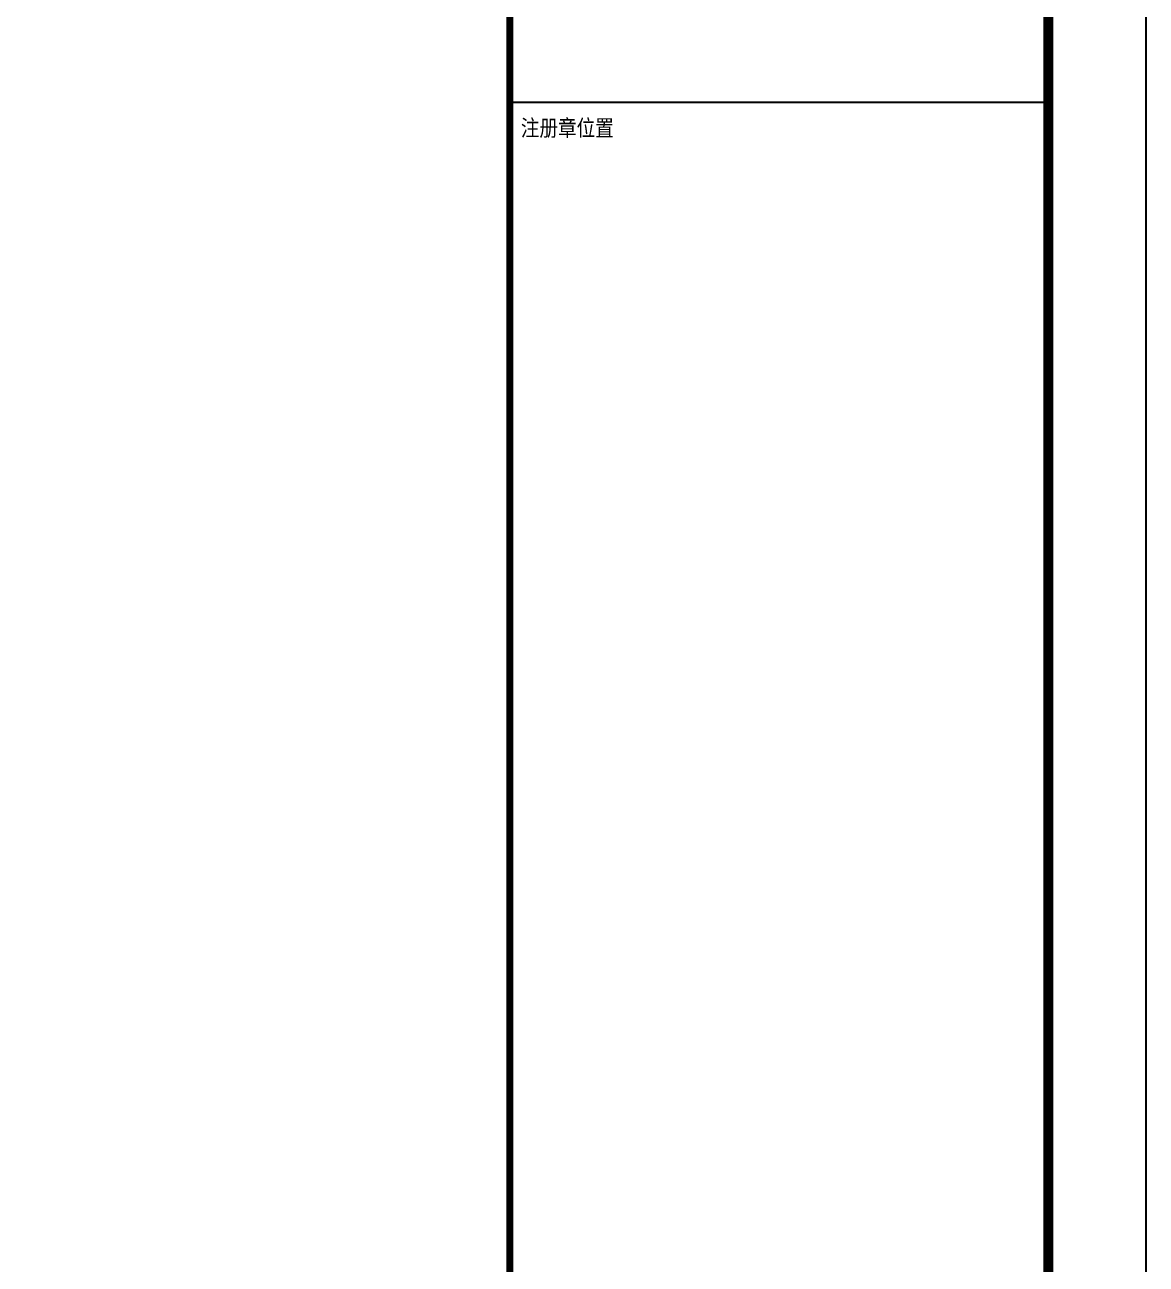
# Model space of a CAD drawing. Extents: x 1751103 to 2598738, y -609732 to 659428.
# Drawn here: x 2323712 to 2340895, y -220427 to -201437 of the extents above; entities that cross this region are included whole.
import ezdxf

# ---------------------------------------------------------------- set-up
doc = ezdxf.new("R2010")
doc.units = 0
doc.header["$LTSCALE"] = 1000
doc.header["$MEASUREMENT"] = 0
doc.layers.get('0').update_dxf_attribs({"linetype": 'CONTINUOUS'})
for name, color, linetype in [('PP-PM-TK', 7, 'CONTINUOUS'), ('PUB_TEXT', 7, 'CONTINUOUS'), ('PUB_TITLE', 4, 'CONTINUOUS')]:
    doc.layers.add(name, color=color, linetype=linetype)
doc.styles.add('TQ', font='txt.shx', dxfattribs={"width": 0.8, "bigfont": 'hztxt.shx'})

# ---------------------------------------------------------------- blocks, each defined once
blk = doc.blocks.new('得')
at = {"layer": 'PP-PM-TK', "color": 4}
blk.add_line((2331145, -202624), (2339395, -202624), dxfattribs=at)
at = {"layer": 'PP-PM-TK', "color": 4, "const_width": 105}
blk.add_lwpolyline([(2331145, -172580), (2331145, -258680)], dxfattribs=at)
at = {"layer": 'PUB_TEXT', "color": 2, "style": 'TQ'}
blk.add_text('注册章位置', height=285, dxfattribs=at).set_placement((2331312, -203169))

msp = doc.modelspace()

# ---------------------------------------------------------------- linework, layer by layer
at = {"layer": 'PUB_TITLE'}
msp.add_lwpolyline([(2088595, -260180), (2340895, -260180), (2340895, -171080), (2088595, -171080)], close=True, dxfattribs=at)
at = {"layer": 'PUB_TITLE', "const_width": 150}
msp.add_lwpolyline([(2092345, -258680), (2339395, -258680), (2339395, -172580), (2092345, -172580)], close=True, dxfattribs=at)

# ---------------------------------------------------------------- block references
msp.add_blockref('得', (0, 0))

doc.saveas('drawing.dxf')
